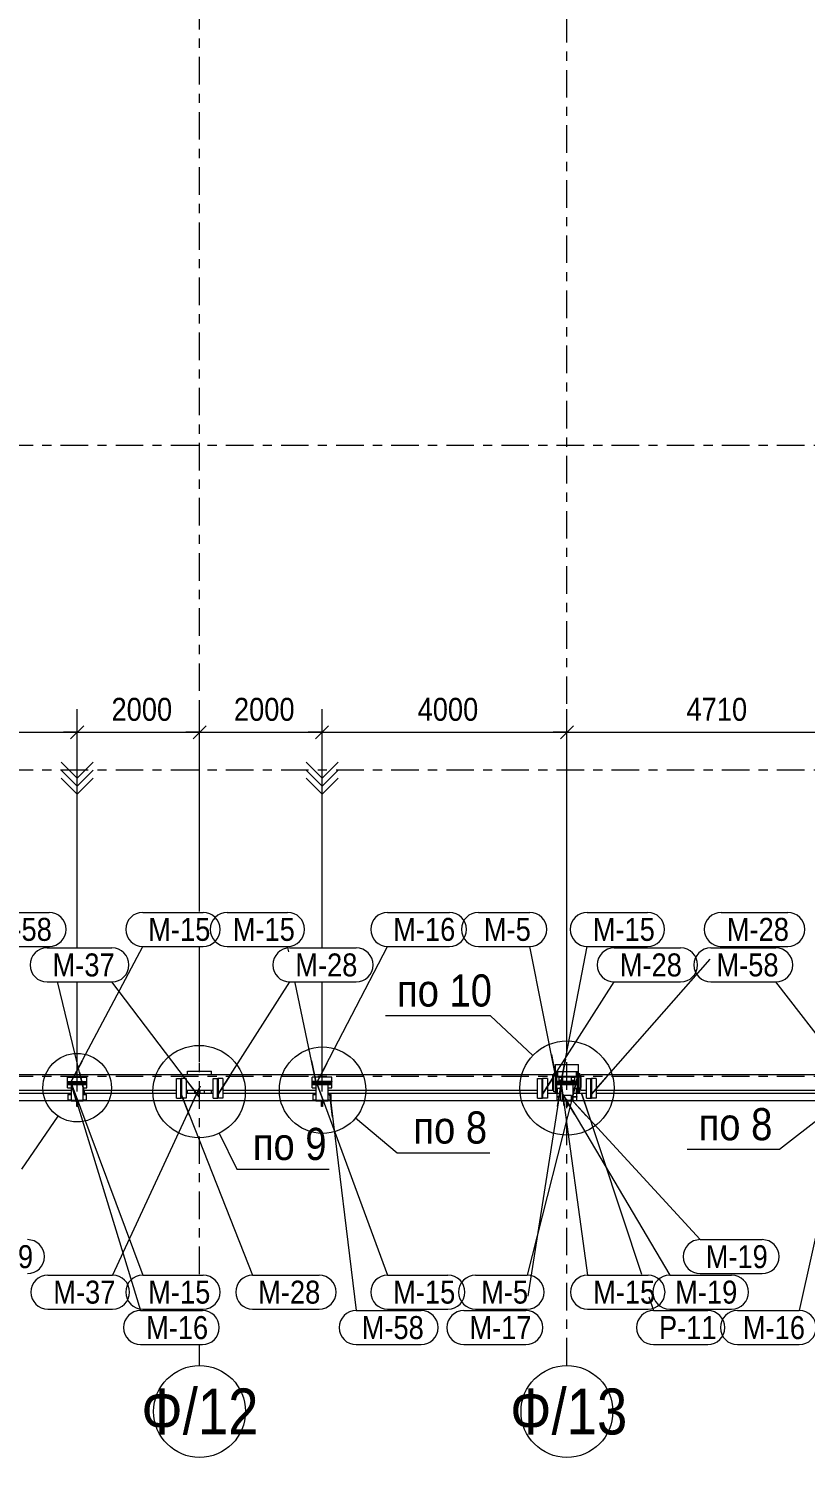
# Model space of a CAD drawing. Header units: millimetres. Extents: x -74 to 1115, y -586 to 256.
# Drawn here: x 367.8 to 452.4, y -341.1 to -185.6 of the extents above; entities that cross this region are included whole.
import ezdxf

# ---------------------------------------------------------------- set-up
doc = ezdxf.new("R2010")
doc.units = ezdxf.units.MM
doc.linetypes.add('XKITLINE00', pattern=[0])
doc.linetypes.add('XKITLINE03', pattern=[6, 3, -1, 1, -1])
for name, color, linetype, lineweight in [('DetailSymbol', 3, 'Continuous', 0), ('Part', 2, 'Continuous', 0), ('PartMark', 3, 'Continuous', 0), ('S-GRID', 1, 'Continuous', 0), ('Z-DIMENSIONS', 1, 'Continuous', 0)]:
    doc.layers.add(name, color=color, linetype=linetype, lineweight=lineweight)
doc.styles.add('GOST type A', font='ARIAL.TTF')

msp = doc.modelspace()

# ---------------------------------------------------------------- linework, layer by layer
at = {"layer": 'DetailSymbol', "linetype": 'XKITLINE00', "lineweight": 0}
for p, q in [((418.14, -293.04), (406.7, -293.04)), ((422.72, -297.38), (418.14, -293.04)), ((371.01, -303.96), (367.07, -309.73)), ((403.44, -304.16), (407.98, -307.95)), ((454.33, -303.92), (449.61, -307.59)), ((388.6, -305.83), (390.5, -309.74)), ((449.61, -307.59), (439.54, -307.59)), ((407.98, -307.95), (418.05, -307.95)), ((390.5, -309.74), (400.57, -309.74))]:
    msp.add_line(p, q, dxfattribs=at)
for centre, radius in [((386.4, -301.3), 5.03), ((399.84, -301.14), 4.7), ((426.45, -300.91), 5.13), ((373.12, -300.87), 3.73)]:
    msp.add_circle(centre, radius, dxfattribs=at)
at = {"layer": 'Part', "linetype": 'XKITLINE00', "lineweight": 0}
for p, q in [((425.19, -299.31), (425.19, -298.35)), ((425.19, -298.35), (427.72, -298.35)), ((427.72, -299.31), (427.72, -298.35)), ((424.93, -299.47), (347.97, -299.47)), ((372.05, -299.74), (374.19, -299.74)), ((372.05, -300.2), (372.05, -299.74)), ((374.19, -300.2), (374.19, -299.74)), ((383.92, -302.01), (383.92, -299.87)), ((383.92, -299.87), (384.45, -299.87)), ((384.41, -302.01), (384.41, -299.87)), ((384.45, -302.01), (384.45, -299.87)), ((384.99, -299.87), (384.45, -299.87)), ((384.45, -299.87), (384.45, -302.01)), ((384.5, -302.01), (384.5, -299.87)), ((384.99, -299.87), (384.99, -302.01)), ((385.15, -299.47), (385.15, -299.06)), ((385.15, -299.06), (387.75, -299.06)), ((387.75, -299.47), (387.75, -299.06)), ((387.92, -302.01), (387.92, -299.87)), ((387.92, -299.87), (388.45, -299.87)), ((388.41, -302.01), (388.41, -299.87)), ((388.45, -302.01), (388.45, -299.87)), ((388.99, -299.87), (388.45, -299.87)), ((388.45, -299.87), (388.45, -302.01)), ((388.5, -302.01), (388.5, -299.87)), ((388.99, -299.87), (388.99, -302.01)), ((400.85, -299.74), (398.72, -299.74)), ((398.72, -300.2), (398.72, -299.74)), ((400.85, -300.2), (400.85, -299.74)), ((423.25, -302.01), (423.25, -299.87)), ((423.25, -299.87), (423.79, -299.87)), ((423.74, -302.01), (423.74, -299.87)), ((423.79, -302.01), (423.79, -299.87)), ((424.32, -299.87), (423.79, -299.87)), ((423.79, -299.87), (423.79, -302.01)), ((423.83, -302.01), (423.83, -299.87)), ((424.32, -299.87), (424.32, -302.01)), ((424.93, -299.77), (424.93, -299.47)), ((425.04, -299.77), (424.93, -299.77)), ((424.93, -300.84), (424.93, -299.77)), ((425.24, -299.31), (425.04, -299.31)), ((425.04, -299.77), (425.04, -299.31)), ((425.04, -300.84), (425.04, -299.77)), ((425.24, -299.31), (425.24, -301.31)), ((425.24, -299.31), (425.31, -299.31)), ((425.24, -301.31), (425.24, -299.31)), ((425.41, -299.15), (425.31, -299.15)), ((425.31, -299.71), (425.31, -299.15)), ((425.31, -299.31), (425.31, -301.31)), ((425.31, -299.64), (425.31, -299.64)), ((427.59, -299.71), (425.31, -299.71)), ((425.31, -299.71), (425.31, -300.91)), ((425.41, -299.71), (425.41, -299.15)), ((427.49, -299.15), (425.42, -299.15)), ((425.42, -299.15), (425.42, -299.71)), ((425.62, -300.07), (425.62, -299.74)), ((425.62, -299.74), (425.95, -299.74)), ((425.95, -300.07), (425.62, -300.07)), ((425.95, -299.74), (425.95, -300.07)), ((426.95, -300.07), (426.95, -299.74)), ((426.95, -299.74), (427.29, -299.74)), ((427.29, -300.07), (426.95, -300.07)), ((427.29, -299.74), (427.29, -300.07)), ((427.59, -299.15), (427.49, -299.15)), ((427.49, -299.15), (427.49, -299.71)), ((427.49, -299.71), (427.49, -299.15)), ((427.59, -299.71), (427.59, -299.15)), ((427.59, -299.64), (427.6, -299.64)), ((427.59, -300.91), (427.59, -299.71)), ((427.67, -299.31), (427.6, -299.31)), ((427.6, -301.31), (427.6, -299.31)), ((427.67, -301.31), (427.67, -299.31)), ((427.67, -299.31), (427.67, -301.31)), ((427.67, -299.31), (427.87, -299.31)), ((427.87, -299.77), (427.87, -299.31)), ((427.87, -299.77), (427.87, -300.84)), ((427.87, -299.77), (427.97, -299.77)), ((487.73, -299.47), (427.97, -299.47)), ((427.97, -299.77), (427.97, -299.47)), ((427.97, -299.77), (427.97, -300.84)), ((428.59, -302.01), (428.59, -299.87)), ((428.59, -299.87), (429.12, -299.87)), ((429.07, -302.01), (429.07, -299.87)), ((429.65, -299.87), (429.12, -299.87)), ((429.12, -299.87), (429.12, -302.01)), ((429.12, -302.01), (429.12, -299.87)), ((429.17, -302.01), (429.17, -299.87)), ((429.65, -299.87), (429.65, -302.01)), ((349.65, -301.14), (372.45, -301.14)), ((349.65, -301.47), (372.45, -301.47)), ((372.05, -300.25), (372.05, -300.2)), ((372.05, -300.2), (374.19, -300.2)), ((372.05, -300.25), (374.19, -300.25)), ((372.05, -300.36), (372.05, -300.25)), ((372.05, -300.41), (372.05, -300.36)), ((372.05, -300.36), (374.19, -300.36)), ((372.05, -300.52), (372.05, -300.41)), ((372.05, -300.41), (374.19, -300.41)), ((372.05, -300.52), (374.19, -300.52)), ((372.05, -300.87), (372.05, -300.52)), ((372.05, -300.87), (372.45, -300.87)), ((372.12, -301.6), (372.45, -301.6)), ((372.12, -301.6), (372.12, -302.27)), ((372.45, -300.52), (372.45, -302.25)), ((373.79, -302.25), (373.79, -300.52)), ((373.79, -300.87), (374.19, -300.87)), ((373.79, -301.14), (383.92, -301.14)), ((373.79, -301.47), (383.92, -301.47)), ((373.79, -301.6), (374.12, -301.6)), ((374.12, -302.27), (374.12, -301.6)), ((374.19, -300.25), (374.19, -300.2)), ((374.19, -300.36), (374.19, -300.25)), ((374.19, -300.41), (374.19, -300.36)), ((374.19, -300.52), (374.19, -300.41)), ((374.19, -300.87), (374.19, -300.52)), ((384.99, -301.14), (387.92, -301.14)), ((384.99, -301.47), (387.92, -301.47)), ((385.15, -301.47), (385.15, -301.14)), ((385.93, -301.47), (385.93, -301.14)), ((386.4, -301.47), (386.4, -301.14)), ((386.51, -301.47), (386.51, -301.14)), ((386.97, -301.47), (386.97, -301.14)), ((387.75, -301.47), (387.75, -301.14)), ((388.99, -301.14), (399.12, -301.14)), ((388.99, -301.47), (399.12, -301.47)), ((400.85, -300.2), (398.72, -300.2)), ((398.72, -300.2), (398.72, -300.25)), ((400.85, -300.25), (398.72, -300.25)), ((398.72, -300.36), (398.72, -300.25)), ((400.85, -300.36), (398.72, -300.36)), ((398.72, -300.36), (398.72, -300.41)), ((398.72, -300.52), (398.72, -300.41)), ((398.72, -300.41), (400.85, -300.41)), ((398.72, -300.52), (400.85, -300.52)), ((398.72, -300.87), (398.72, -300.52)), ((398.72, -300.87), (399.12, -300.87)), ((398.79, -301.6), (399.12, -301.6)), ((398.79, -301.6), (398.79, -302.27)), ((399.12, -300.52), (399.12, -302.25)), ((400.45, -302.25), (400.45, -300.52)), ((400.45, -300.87), (400.85, -300.87)), ((400.45, -301.14), (423.25, -301.14)), ((400.45, -301.47), (423.25, -301.47)), ((400.45, -301.6), (400.79, -301.6)), ((400.79, -302.27), (400.79, -301.6)), ((400.85, -300.2), (400.85, -300.25)), ((400.85, -300.36), (400.85, -300.25)), ((400.85, -300.41), (400.85, -300.36)), ((400.85, -300.52), (400.85, -300.41)), ((400.85, -300.87), (400.85, -300.52)), ((424.32, -301.14), (424.93, -301.14)), ((424.32, -301.47), (425.39, -301.47)), ((424.93, -301.14), (424.93, -300.84)), ((425.04, -300.84), (424.93, -300.84)), ((425.04, -301.31), (425.04, -300.84)), ((425.24, -301.31), (425.04, -301.31)), ((425.19, -301.47), (425.19, -301.31)), ((425.24, -301.31), (425.31, -301.31)), ((425.31, -301.47), (425.31, -300.91)), ((425.31, -300.91), (425.79, -300.91)), ((425.31, -300.97), (425.31, -300.97)), ((425.31, -301.47), (425.39, -301.47)), ((427.52, -300.2), (425.39, -300.2)), ((425.39, -300.2), (425.39, -300.25)), ((427.52, -300.25), (425.39, -300.25)), ((425.39, -300.36), (425.39, -300.25)), ((427.52, -300.36), (425.39, -300.36)), ((425.39, -300.36), (425.39, -300.41)), ((425.39, -300.52), (425.39, -300.41)), ((425.39, -300.41), (427.52, -300.41)), ((425.39, -300.52), (427.52, -300.52)), ((425.39, -301.83), (425.39, -301.47)), ((425.39, -301.47), (425.79, -301.47)), ((425.41, -301.47), (425.41, -300.91)), ((425.42, -301.47), (425.42, -300.91)), ((425.79, -302.27), (425.79, -300.52)), ((427.12, -302.27), (427.12, -300.52)), ((427.12, -300.91), (427.59, -300.91)), ((427.12, -301.47), (427.52, -301.47)), ((427.49, -301.47), (427.49, -300.91)), ((427.49, -301.47), (427.49, -300.91)), ((427.52, -300.2), (427.52, -300.25)), ((427.52, -300.36), (427.52, -300.25)), ((427.52, -300.41), (427.52, -300.36)), ((427.52, -300.52), (427.52, -300.41)), ((427.52, -301.47), (428.59, -301.47)), ((427.52, -301.47), (427.59, -301.47)), ((427.52, -301.83), (427.52, -301.47)), ((427.59, -301.47), (427.59, -300.91)), ((427.59, -300.97), (427.6, -300.97)), ((427.67, -301.31), (427.6, -301.31)), ((427.67, -301.31), (427.87, -301.31)), ((427.72, -301.47), (427.72, -301.31)), ((427.87, -301.31), (427.87, -300.84)), ((427.87, -300.84), (427.97, -300.84)), ((427.97, -301.14), (427.97, -300.84)), ((427.97, -301.14), (428.59, -301.14)), ((429.65, -301.14), (457.19, -301.14)), ((429.65, -301.47), (457.19, -301.47)), ((347.52, -302.27), (372.12, -302.27)), ((372.12, -302.21), (372.45, -302.21)), ((372.12, -302.27), (372.45, -302.27)), ((372.45, -302.25), (373.79, -302.25)), ((373.12, -302.27), (372.45, -302.27)), ((372.45, -302.27), (372.45, -302.32)), ((373.07, -302.32), (372.45, -302.32)), ((373.07, -302.93), (373.07, -302.32)), ((373.12, -302.93), (373.07, -302.93)), ((373.79, -302.27), (373.12, -302.27)), ((373.12, -302.27), (373.12, -302.93)), ((373.12, -302.27), (373.12, -302.93)), ((373.17, -302.93), (373.12, -302.93)), ((373.79, -302.32), (373.17, -302.32)), ((373.17, -302.32), (373.17, -302.93)), ((373.79, -302.21), (374.12, -302.21)), ((373.79, -302.27), (374.12, -302.27)), ((373.79, -302.27), (373.79, -302.32)), ((374.12, -302.27), (398.79, -302.27)), ((383.92, -302.01), (384.45, -302.01)), ((384.99, -302.01), (384.45, -302.01)), ((387.92, -302.01), (388.45, -302.01)), ((388.99, -302.01), (388.45, -302.01)), ((398.79, -302.21), (399.12, -302.21)), ((398.79, -302.27), (399.12, -302.27)), ((399.12, -302.25), (400.45, -302.25)), ((399.79, -302.27), (399.12, -302.27)), ((399.12, -302.27), (399.12, -302.32)), ((399.73, -302.32), (399.12, -302.32)), ((399.73, -302.93), (399.73, -302.32)), ((399.79, -302.93), (399.73, -302.93)), ((400.45, -302.27), (399.79, -302.27)), ((399.79, -302.27), (399.79, -302.93)), ((399.79, -302.27), (399.79, -302.93)), ((399.84, -302.93), (399.79, -302.93)), ((400.45, -302.32), (399.84, -302.32)), ((399.84, -302.32), (399.84, -302.93)), ((400.45, -302.21), (400.79, -302.21)), ((400.45, -302.27), (400.45, -302.32)), ((400.45, -302.27), (400.79, -302.27)), ((400.79, -302.27), (425.39, -302.27)), ((423.25, -302.01), (423.79, -302.01)), ((424.32, -302.01), (423.79, -302.01)), ((425.39, -301.9), (425.39, -301.83)), ((425.39, -301.83), (425.79, -301.83)), ((425.79, -301.9), (425.39, -301.9)), ((425.39, -302.27), (425.39, -301.9)), ((425.79, -302.27), (425.39, -302.27)), ((426.45, -302.27), (425.79, -302.27)), ((425.79, -302.27), (425.79, -302.32)), ((426.4, -302.32), (425.79, -302.32)), ((426.95, -301.73), (425.95, -301.73)), ((425.95, -301.73), (425.95, -302.27)), ((425.95, -302.22), (426.95, -302.22)), ((426.4, -302.93), (426.4, -302.32)), ((426.45, -302.93), (426.4, -302.93)), ((427.12, -302.27), (426.45, -302.27)), ((426.45, -302.27), (426.45, -302.93)), ((426.45, -302.27), (426.45, -302.93)), ((426.51, -302.93), (426.45, -302.93)), ((427.12, -302.32), (426.51, -302.32)), ((426.51, -302.32), (426.51, -302.93)), ((426.95, -302.27), (426.95, -301.73)), ((427.12, -301.83), (427.52, -301.83)), ((427.52, -301.9), (427.12, -301.9)), ((427.12, -302.27), (427.52, -302.27)), ((427.12, -302.27), (427.12, -302.32)), ((427.52, -301.83), (427.52, -301.9)), ((427.52, -302.27), (427.52, -301.9)), ((427.52, -302.27), (456.85, -302.27)), ((428.59, -302.01), (429.12, -302.01)), ((429.65, -302.01), (429.12, -302.01))]:
    msp.add_line(p, q, dxfattribs=at)
at = {"layer": 'PartMark', "linetype": 'XKITLINE00', "lineweight": 0}
for p, q in [((363, -281.79), (370.07, -281.79)), ((380.26, -281.79), (386.84, -281.79)), ((389.46, -281.79), (396.04, -281.79)), ((406.93, -281.79), (413.66, -281.79)), ((416.81, -281.79), (422.41, -281.79)), ((428.66, -281.79), (435.24, -281.79)), ((443.26, -281.79), (450.49, -281.79)), ((363, -285.49), (370.07, -285.49)), ((369.84, -285.66), (376.91, -285.66)), ((370.08, -285.56), (370.07, -285.49)), ((372.48, -300.21), (380.26, -285.49)), ((380.26, -285.49), (386.84, -285.49)), ((389.46, -285.49), (396.04, -285.49)), ((396.17, -286.1), (396.04, -285.49)), ((396.27, -285.66), (403.49, -285.66)), ((399.15, -300.44), (406.93, -285.49)), ((406.93, -285.49), (413.66, -285.49)), ((416.81, -285.49), (422.41, -285.49)), ((425.25, -299.71), (422.41, -285.49)), ((425.81, -300.21), (428.66, -285.49)), ((428.66, -285.49), (435.24, -285.49)), ((431.6, -285.66), (438.83, -285.66)), ((442.13, -285.66), (449.19, -285.66)), ((443.21, -285.56), (443.26, -285.49)), ((443.26, -285.49), (450.49, -285.49)), ((429.12, -301.58), (442.03, -286.9)), ((369.84, -289.36), (376.91, -289.36)), ((373.95, -301.6), (371.02, -289.46)), ((386.4, -301.88), (376.91, -289.36)), ((388.46, -301.58), (396.27, -289.36)), ((396.27, -289.36), (403.49, -289.36)), ((399.15, -300.37), (396.87, -289.46)), ((423.79, -301.58), (431.6, -289.36)), ((431.6, -289.36), (438.83, -289.36)), ((442.13, -289.36), (449.19, -289.36)), ((458.68, -301.6), (449.19, -289.36)), ((373.65, -298), (372.48, -300.21)), ((398.64, -297.93), (399.15, -300.37)), ((400.3, -298.22), (399.15, -300.44)), ((424.76, -297.26), (425.25, -299.71)), ((426.29, -297.76), (425.81, -300.21)), ((373.37, -299.17), (373.95, -301.6)), ((384.89, -299.89), (386.4, -301.88)), ((389.8, -299.47), (388.46, -301.58)), ((427.61, -299.71), (422.11, -321.27)), ((425.14, -299.47), (423.79, -301.58)), ((427, -302.13), (427.61, -299.71)), ((430.77, -299.7), (429.12, -301.58)), ((372.48, -300.37), (380.26, -321.27)), ((373.35, -302.72), (372.48, -300.37)), ((372.48, -300.44), (380.02, -325.13)), ((373.21, -302.83), (372.48, -300.44)), ((386.51, -300.72), (376.98, -321.27)), ((384.46, -301.58), (392.23, -321.27)), ((385.37, -303.9), (384.46, -301.58)), ((385.46, -302.99), (386.51, -300.72)), ((399.15, -300.21), (406.93, -321.27)), ((400.01, -302.56), (399.15, -300.21)), ((400.62, -301.6), (403.5, -325.13)), ((400.92, -304.08), (400.62, -301.6)), ((425.81, -300.44), (422.21, -323.55)), ((425.43, -302.91), (425.81, -300.44)), ((425.81, -300.37), (428.7, -321.27)), ((426.16, -302.85), (425.81, -300.37)), ((426.05, -301.63), (437.64, -321.27)), ((427.32, -303.78), (426.05, -301.63)), ((428.05, -301.47), (434.56, -321.17)), ((428.84, -303.84), (428.05, -301.47)), ((457.21, -300.44), (451.75, -325.13)), ((426.86, -302.1), (440.96, -317.41)), ((428.55, -303.94), (426.86, -302.1)), ((440.96, -317.41), (447.7, -317.41)), ((369.92, -321.27), (376.98, -321.27)), ((380.26, -321.27), (386.84, -321.27)), ((392.23, -321.27), (399.46, -321.27)), ((406.93, -321.27), (413.5, -321.27)), ((416.51, -321.27), (422.11, -321.27)), ((428.7, -321.27), (435.28, -321.27)), ((437.64, -321.27), (444.38, -321.27)), ((440.96, -321.11), (447.7, -321.11)), ((369.92, -324.97), (376.98, -324.97)), ((380.26, -324.97), (386.84, -324.97)), ((392.23, -324.97), (399.46, -324.97)), ((406.93, -324.97), (413.5, -324.97)), ((416.51, -324.97), (422.11, -324.97)), ((428.7, -324.97), (435.28, -324.97)), ((435.38, -323.65), (435.87, -325.13)), ((437.64, -324.97), (444.38, -324.97)), ((380.02, -325.13), (386.75, -325.13)), ((403.5, -325.13), (410.57, -325.13)), ((415.23, -325.13), (421.97, -325.13)), ((421.98, -325.07), (421.97, -325.13)), ((435.87, -325.13), (441.79, -325.13)), ((445.01, -325.13), (451.75, -325.13)), ((380.02, -328.83), (386.75, -328.83)), ((403.5, -328.83), (410.57, -328.83)), ((415.23, -328.83), (421.97, -328.83)), ((435.87, -328.83), (441.79, -328.83)), ((445.01, -328.83), (451.75, -328.83))]:
    msp.add_line(p, q, dxfattribs=at)
for centre, start, end in [((370.07, -283.64), 270, 90), ((380.26, -283.64), 90, 270), ((386.84, -283.64), 270, 90), ((389.46, -283.64), 90, 270), ((396.04, -283.64), 270, 90), ((406.93, -283.64), 90, 270), ((413.66, -283.64), 270, 90), ((416.81, -283.64), 90, 270), ((422.41, -283.64), 270, 90), ((428.66, -283.64), 90, 270), ((435.24, -283.64), 270, 90), ((443.26, -283.64), 90, 270), ((450.49, -283.64), 270, 90), ((369.84, -287.51), 90, 270), ((376.91, -287.51), 270, 90), ((396.27, -287.51), 90, 270), ((403.49, -287.51), 270, 90), ((431.6, -287.51), 90, 270), ((438.83, -287.51), 270, 90), ((442.13, -287.51), 90, 270), ((449.19, -287.51), 270, 90), ((367.7, -319.26), 270, 90), ((440.96, -319.26), 90, 270), ((447.7, -319.26), 270, 90), ((369.92, -323.12), 90, 270), ((376.98, -323.12), 270, 90), ((380.26, -323.12), 90, 270), ((386.84, -323.12), 270, 90), ((392.23, -323.12), 90, 270), ((399.46, -323.12), 270, 90), ((406.93, -323.12), 90, 270), ((413.5, -323.12), 270, 90), ((416.51, -323.12), 90, 270), ((422.11, -323.12), 270, 90), ((428.7, -323.12), 90, 270), ((435.28, -323.12), 270, 90), ((437.64, -323.12), 90, 270), ((444.38, -323.12), 270, 90), ((380.02, -326.98), 90, 270), ((386.75, -326.98), 270, 90), ((403.5, -326.98), 90, 270), ((410.57, -326.98), 270, 90), ((415.23, -326.98), 90, 270), ((421.97, -326.98), 270, 90), ((435.87, -326.98), 90, 270), ((441.79, -326.98), 270, 90), ((445.01, -326.98), 90, 270), ((451.75, -326.98), 270, 90)]:
    msp.add_arc(centre, 1.85, start, end, dxfattribs=at)
at = {"layer": 'S-GRID', "linetype": 'XKITLINE03', "lineweight": 0}
for p, q in [((386.45, -281.69), (386.45, -109.58)), ((426.45, -331.11), (426.45, -112.58)), ((-36.68, -230.93), (512.53, -230.93)), ((-36.68, -266.27), (512.37, -266.27)), ((386.45, -321.17), (386.45, -285.59)), ((-36.68, -299.6), (530.64, -299.6)), ((386.45, -331.11), (386.45, -328.93))]:
    msp.add_line(p, q, dxfattribs=at)
at = {"layer": 'S-GRID', "linetype": 'XKITLINE00', "lineweight": 0}
for centre in [(386.45, -336.11), (426.45, -336.11)]:
    msp.add_circle(centre, 5, dxfattribs=at)
at = {"layer": 'Z-DIMENSIONS', "linetype": 'XKITLINE00', "lineweight": 0}
for p, q in [((373.12, -285.56), (373.12, -259.69)), ((373.12, -285.56), (373.12, -259.69)), ((386.45, -281.69), (386.45, -259.69)), ((386.45, -281.69), (386.45, -259.69)), ((399.79, -285.56), (399.79, -259.69)), ((399.79, -285.56), (399.79, -259.69)), ((426.45, -297.35), (426.45, -259.69)), ((426.45, -297.35), (426.45, -259.69)), ((346.45, -262.19), (373.12, -262.19)), ((373.12, -262.19), (371.62, -262.19)), ((373.83, -261.49), (372.41, -262.9)), ((373.83, -261.49), (372.41, -262.9)), ((373.12, -262.19), (374.62, -262.19)), ((373.12, -262.19), (386.45, -262.19)), ((386.45, -262.19), (384.95, -262.19)), ((387.16, -261.49), (385.75, -262.9)), ((387.16, -261.49), (385.75, -262.9)), ((386.45, -262.19), (399.79, -262.19)), ((386.45, -262.19), (387.95, -262.19)), ((399.79, -262.19), (398.29, -262.19)), ((400.49, -261.49), (399.08, -262.9)), ((400.49, -261.49), (399.08, -262.9)), ((399.79, -262.19), (401.29, -262.19)), ((399.79, -262.19), (426.45, -262.19)), ((426.45, -262.19), (424.95, -262.19)), ((427.16, -261.49), (425.75, -262.9)), ((427.16, -261.49), (425.75, -262.9)), ((426.45, -262.19), (427.95, -262.19)), ((426.45, -262.19), (457.85, -262.19)), ((373.12, -267.19), (371.37, -265.44)), ((373.12, -267.19), (371.37, -265.44)), ((373.12, -267.19), (374.87, -265.44)), ((373.12, -268.94), (373.12, -265.44)), ((373.12, -267.19), (374.87, -265.44)), ((373.12, -268.94), (373.12, -265.44)), ((399.79, -267.19), (398.04, -265.44)), ((399.79, -267.19), (398.04, -265.44)), ((399.79, -267.19), (401.54, -265.44)), ((399.79, -268.94), (399.79, -265.44)), ((399.79, -267.19), (401.54, -265.44)), ((399.79, -268.94), (399.79, -265.44)), ((373.12, -268.07), (371.37, -266.32)), ((373.12, -268.07), (371.37, -266.32)), ((373.12, -268.94), (371.37, -267.19)), ((373.12, -268.94), (371.37, -267.19)), ((373.12, -268.07), (374.87, -266.32)), ((373.12, -268.07), (374.87, -266.32)), ((373.12, -268.94), (374.87, -267.19)), ((373.12, -268.94), (374.87, -267.19)), ((399.79, -268.07), (398.04, -266.32)), ((399.79, -268.07), (398.04, -266.32)), ((399.79, -268.94), (398.04, -267.19)), ((399.79, -268.94), (398.04, -267.19)), ((399.79, -268.07), (401.54, -266.32)), ((399.79, -268.07), (401.54, -266.32)), ((399.79, -268.94), (401.54, -267.19)), ((399.79, -268.94), (401.54, -267.19)), ((386.45, -298.06), (386.45, -285.59)), ((386.45, -298.06), (386.45, -285.59)), ((373.12, -301.27), (373.12, -289.46)), ((373.12, -301.27), (373.12, -289.46)), ((399.79, -301.27), (399.79, -289.46)), ((399.79, -301.27), (399.79, -289.46))]:
    msp.add_line(p, q, dxfattribs=at)
at = {"layer": 'Z-DIMENSIONS'}
for p in [(373.12, -262.19), (373.12, -262.19), (386.45, -262.19), (386.45, -262.19), (399.79, -262.19), (399.79, -262.19), (426.45, -262.19), (426.45, -262.19)]:
    msp.add_point(p, dxfattribs=at)

# ---------------------------------------------------------------- texts
at = {"layer": 'DetailSymbol', "style": 'GOST type A', "width": 0.85}
for s, p in [('по 10', (407.95, -292.04)), ('по 8', (440.79, -306.59)), ('по 8', (409.73, -306.95)), ('по 9', (392.25, -308.74))]:
    msp.add_text(s, height=3.5, dxfattribs=at).set_placement(p)
at = {"layer": 'PartMark', "style": 'GOST type A', "width": 0.85}
for s, p in [('М-58', (363.6, -284.89)), ('М-15', (380.86, -284.89)), ('М-15', (390.06, -284.89)), ('М-16', (407.53, -284.89)), ('М-5', (417.41, -284.89)), ('М-15', (429.26, -284.89)), ('М-28', (443.86, -284.89)), ('М-37', (370.44, -288.76)), ('М-28', (396.87, -288.76)), ('М-28', (432.2, -288.76)), ('М-58', (442.73, -288.76)), ('М-19', (361.56, -320.51)), ('М-19', (441.56, -320.51)), ('М-37', (370.52, -324.37)), ('М-15', (380.86, -324.37)), ('М-28', (392.83, -324.37)), ('М-15', (407.53, -324.37)), ('М-5', (417.11, -324.37)), ('М-15', (429.3, -324.37)), ('М-19', (438.24, -324.37)), ('М-16', (380.62, -328.23)), ('М-58', (404.1, -328.23)), ('М-17', (415.83, -328.23)), ('Р-11', (436.47, -328.23)), ('М-16', (445.61, -328.23))]:
    msp.add_text(s, height=2.5, dxfattribs=at).set_placement(p)
at = {"layer": 'S-GRID', "style": 'GOST type A', "width": 0.85}
for s, p in [('Ф/12', (380.1, -338.61)), ('Ф/13', (420.26, -338.61))]:
    msp.add_text(s, height=5, dxfattribs=at).set_placement(p)
at = {"layer": 'Z-DIMENSIONS', "style": 'GOST type A', "width": 0.85}
for s, p in [('2000', (376.86, -260.94)), ('2000', (390.19, -260.94)), ('4000', (410.19, -260.94)), ('4710', (439.47, -260.94))]:
    msp.add_text(s, height=2.5, dxfattribs=at).set_placement(p)

doc.saveas('drawing.dxf')
